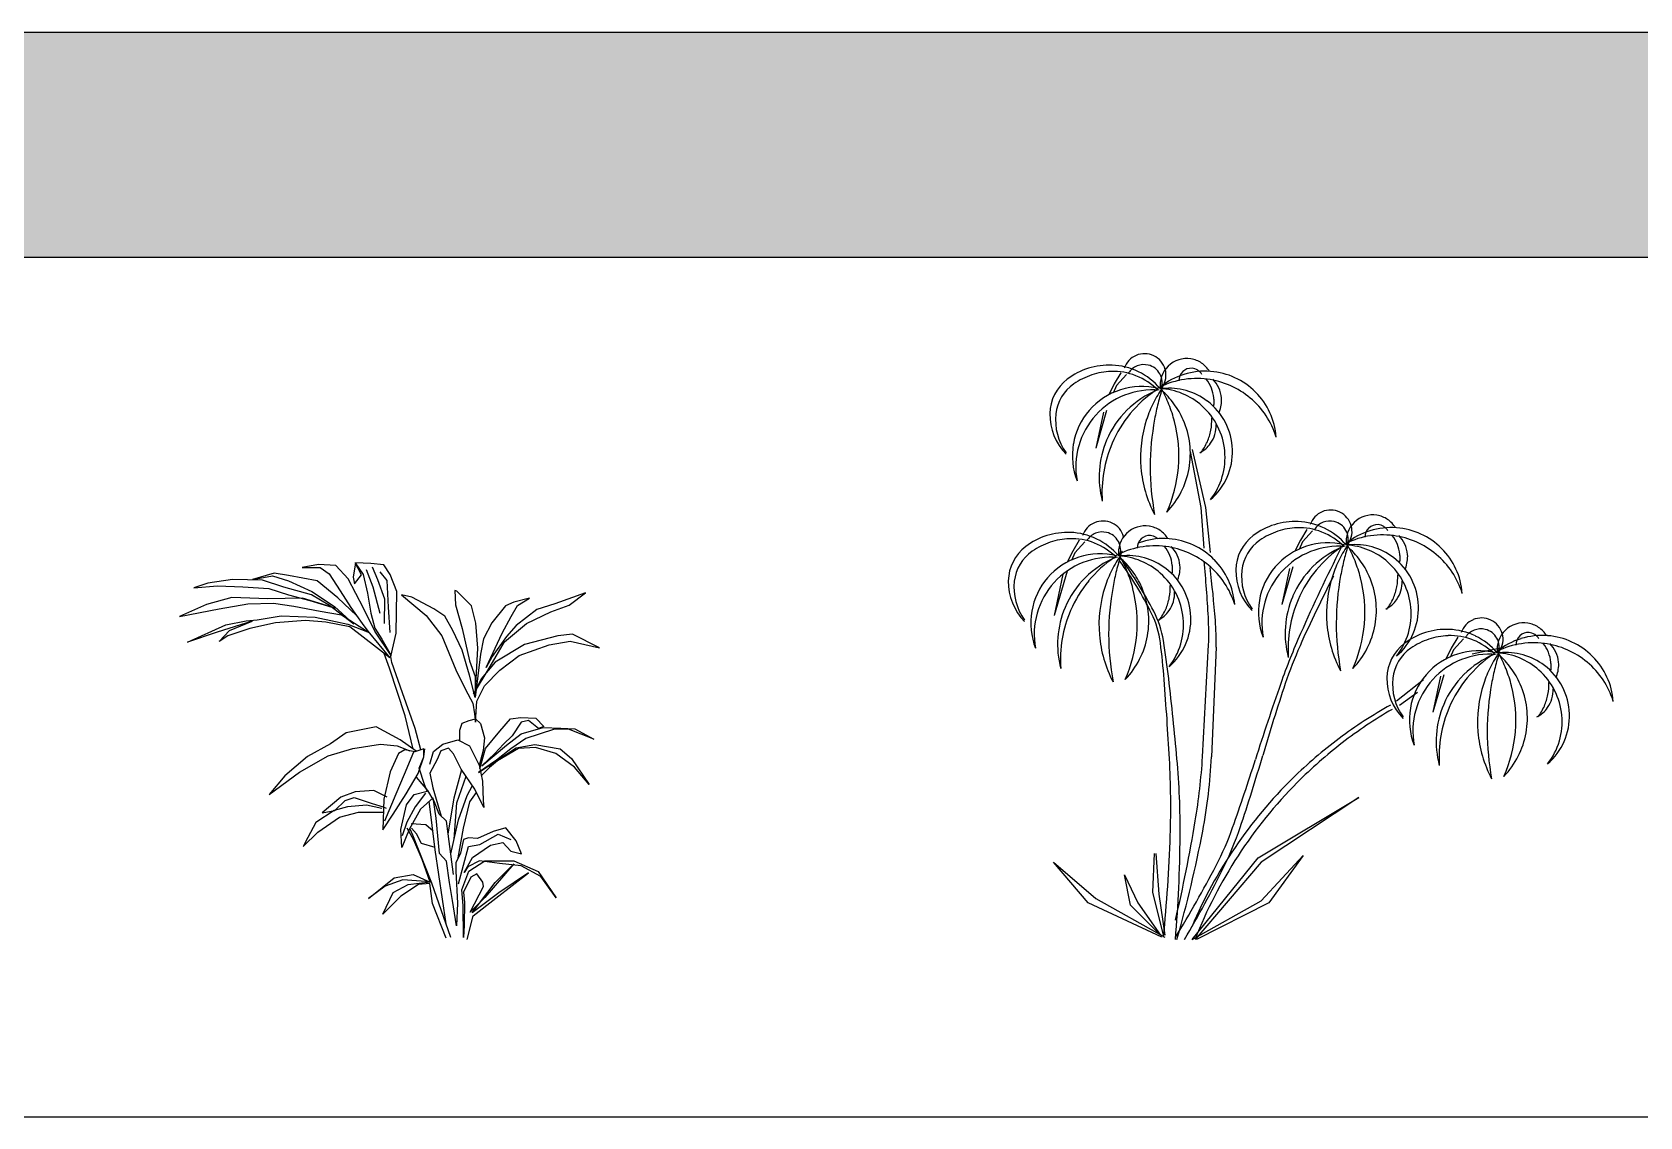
# Model space of a CAD drawing. Header units: millimetres. Extents: x 284148 to 331264, y 78716 to 101523.
# Drawn here: x 318891 to 326379, y 96471 to 101523 of the extents above; entities that cross this region are included whole.
import ezdxf

# ---------------------------------------------------------------- set-up
doc = ezdxf.new("R2010")
doc.units = ezdxf.units.MM
doc.layers.add('www.cad-blocks.net', color=7, linetype='Continuous')

# ---------------------------------------------------------------- blocks, each defined once
blk = doc.blocks.new('A$C09005724')
for points in [[(1124, 883.2), (1097.8, 982.5), (1038.7, 1147.5), (989.2, 1289.6), (984.9, 1317.9), (1009.8, 1426.5), (1011.8, 1619.7), (982.2, 1699.5), (951.9, 1744.5), (891.8, 1749.9), (820.6, 1754.1), (809.5, 1686.9), (815.4, 1656.5), (848.3, 1697.2), (819.1, 1754), (856.3, 1700), (875.4, 1612), (891.6, 1518.6), (910.4, 1448.9), (941.9, 1397.4), (986, 1321.7), (910.6, 1435.5), (857.9, 1542.1), (785.6, 1678.5), (728.3, 1740.6), (647.9, 1745.7), (572, 1732.6), (656.2, 1731.3), (696.8, 1702.6), (749, 1623.2), (798.6, 1546.4), (850.7, 1470.8), (877, 1434.9), (979.7, 1310.9), (793.6, 1454.9), (682, 1477.5), (587, 1485), (448, 1474.6), (327.9, 1448.4), (225.3, 1413), (185.6, 1387.1), (232.9, 1438.8), (339.2, 1482.3), (175.7, 1430.9), (36.9, 1384.5), (216.4, 1465.2), (311.3, 1482.9), (362.1, 1488), (474.2, 1507.2), (632.2, 1500.7), (727.4, 1480.9), (783.8, 1468.1), (884, 1428.6)], [(955.5, 1471.1), (956.2, 1583.9), (923.7, 1674.4), (898.6, 1732.8)], [(825.2, 1507.8), (737.7, 1590.9), (641.2, 1669.5), (508.4, 1694), (441.3, 1706.2), (340.1, 1676.2), (433.5, 1692.7), (507.3, 1669.9), (616.8, 1620.9), (722.4, 1550.4), (812.1, 1468.6), (699.3, 1555.4), (614.4, 1604.8), (486.4, 1640.1), (386.8, 1673.2), (246.4, 1676.1), (131.6, 1659.2), (67.3, 1636.7), (177.3, 1646.6), (295.2, 1642.1), (415.8, 1633.5), (508.4, 1604.1), (606.8, 1577.9), (725.2, 1542.5), (572.9, 1589.2), (411.2, 1586.4), (243.6, 1591.5), (125.3, 1558.9), (0, 1504.3), (185.6, 1539.7), (319.1, 1562.2), (438.4, 1565.4), (533.4, 1552.5), (655.8, 1529), (755.2, 1510.9), (875.8, 1433.8)], [(934.4, 1517.8), (901.7, 1640.3), (870.9, 1721.7)], [(981.5, 1428.7), (974.1, 1547.9), (968.1, 1670.9), (935.3, 1712.1)], [(1089.1, 885.5), (1051.2, 1041.7), (979, 1262.7), (953.1, 1331.4)], [(1102.7, 875.9), (1027.6, 928.9), (916.7, 990.1), (776.5, 962.1), (703.9, 911.5), (596.4, 851.9), (490.8, 761.7), (417.4, 674.8), (559, 778.9), (692.7, 855.1), (807.2, 889.2), (935.7, 908.6), (1014.7, 900.8), (1073.3, 878.3)], [(1306.2, 924.8), (1305.2, 973.8), (1316.9, 1007.7), (1348.8, 1019), (1379.2, 1027.5), (1402.6, 1005), (1420.9, 938.4), (1413.9, 879.3), (1395.8, 809.3)], [(1398.8, 794.9), (1426, 889.1), (1491.5, 969), (1542.5, 1027.6), (1589.5, 1033.8), (1660.6, 1030.8), (1697.3, 991.3), (1672.2, 981.7), (1625.7, 1019.5), (1591, 1012.4), (1549.2, 948.6), (1509.8, 909.3), (1469.2, 865.8), (1408.6, 808.5), (1523.2, 904.2), (1590.8, 957.3), (1693.5, 987.4), (1776.6, 983.5), (1840.9, 980.4), (1930, 932.6), (1811.4, 978.7), (1741.9, 977.5), (1612.6, 936.3), (1543.8, 886.9), (1476.2, 834.9), (1393.1, 777.3), (1567.8, 891.6), (1654.7, 907.6), (1772.9, 887.1), (1825.7, 842.5), (1908.1, 720.7), (1839.7, 802.5), (1753, 865.3), (1657.6, 894.2), (1578.6, 889.1), (1481.7, 831.2), (1443.6, 801.1), (1405.6, 762)], [(1166, 816.2), (1183.8, 875.4), (1226, 909.8), (1296.8, 929.7), (1350.8, 901.2), (1395.2, 812.1), (1411, 736.3), (1415.2, 647.6), (1417.3, 614.4), (1375.7, 699.3), (1312.5, 793.5), (1276.5, 863.6), (1253.1, 890), (1217.4, 877.5), (1200.5, 838.2), (1166.8, 773.4), (1180.2, 705.5), (1219.1, 573.5)], [(1339.6, 0), (1368.3, 110.3), (1472.8, 192.4), (1626, 310.1), (1486.9, 216.7), (1362.7, 123.5), (1470, 264.6), (1556.8, 351.8), (1423, 195.3), (1354.6, 126.1), (1416.8, 246.1), (1412.6, 266.3), (1385.2, 306), (1357.1, 290.6), (1323.5, 220.4), (1327.1, 171.1), (1326.2, 66.7), (1323.4, 8.9), (1320.8, 157.6), (1315.3, 231), (1347.5, 317.2), (1421.6, 365.5), (1558.1, 365.2), (1671.4, 316.3), (1753.9, 193), (1682.5, 292.3), (1591.8, 342.8), (1491.4, 353.3), (1397.5, 366.2), (1342.9, 338.5), (1326.2, 311.4), (1365.1, 381.7), (1448.3, 438.2), (1505.8, 451.1), (1544, 411.6), (1593.5, 397.9), (1568.4, 459), (1520.7, 519.8), (1460.6, 502.7), (1388.8, 470.5), (1346, 472.4), (1323.5, 465.5), (1309.7, 402.2), (1287.9, 356.3), (1287.1, 317.7), (1295, 169), (1290.3, 63.4), (1272.2, 180.9), (1257.4, 264.8), (1243.4, 365.1), (1210.7, 400.5), (1196, 565.1), (1181, 659.6), (1123, 606.6), (1069.5, 512), (1036.2, 428.4), (1030.9, 512.5), (1056.9, 626.9), (1093.5, 674.2), (1153.7, 690.1), (1140.9, 722), (1117, 798.1), (1137.5, 850.5), (1138, 888), (1097, 873.9), (1049.8, 882.6), (1020.6, 866.1), (980.8, 780.9), (952, 653), (948, 509.9), (996, 583), (1056, 677.8), (1112.1, 772.4), (1137.5, 850.5), (1142.2, 886.9)], [(1090.1, 872.6), (1046.4, 768.6), (1007.8, 676.9), (955.3, 551.3)], [(1276.6, 302.6), (1251.9, 492.2), (1244.4, 551), (1209.1, 582.5), (1186.6, 643.7), (1156.3, 692.9), (1104.4, 755.1)], [(1252.2, 489.7), (1280, 658.7), (1314.5, 790.6)], [(1279.1, 466.1), (1292.3, 636.3), (1334.7, 760.4)], [(967.9, 662.8), (905.8, 692.8), (818.7, 687), (752.2, 663), (664, 589.2), (723.8, 600.9), (771.2, 646.1), (813.8, 661.3), (897.7, 633.3), (948.8, 617), (962.3, 611.9)], [(1145.8, 680.4), (1097.2, 618), (1059.8, 546.6), (1037.9, 482)], [(1264.2, 397.8), (1299, 557.3), (1339.9, 670.4), (1364.3, 716.3)], [(1298.8, 379.2), (1322.6, 517.5), (1352.6, 641.2), (1383.2, 684)], [(942, 610), (870.7, 624.8), (782.4, 616.8), (720, 600.8), (635.3, 544.7), (597.5, 474.4), (576.8, 432.4), (645.3, 499.3), (745.8, 569.2), (833.7, 592.1), (953, 593)], [(1242.3, 72.4), (1191.6, 417.7), (1163.8, 644)], [(1181, 504.4), (1146.8, 533.2), (1078.6, 538.9)], [(1241.6, 6.3), (1178.7, 167), (1166.4, 260.5), (1114.1, 255.8), (1030.9, 202), (946.7, 117.5), (995.8, 218.9), (1064.8, 256.1), (1167.4, 268.6), (1040.3, 277.1), (957.8, 247.7), (881.2, 190.2), (1000, 287.1), (1089.2, 302), (1167.5, 265.9), (1130.8, 372.3), (1091.8, 461.5), (1060.3, 518.4)], [(1264.4, 9.4), (1175.6, 262.2), (1087.6, 485.6), (1074.9, 513.2)], [(1190.4, 428), (1126.9, 447.2), (1104.7, 492.3), (1080.1, 518.7)], [(1300.3, 259), (1346.7, 432.3), (1398.9, 442.7), (1483.7, 489.7), (1543, 465.1)]]:
    blk.add_lwpolyline(points)
blk.add_lwpolyline([(1379.5, 1011.5), (1384.7, 1109.1), (1420.9, 1180.8), (1492, 1254.3), (1582.9, 1322.8), (1721.7, 1371.9), (1820.5, 1388.5), (1956, 1357.2), (1830.6, 1421.9), (1762.3, 1414.2), (1607.7, 1372.6), (1471.1, 1291.4), (1405.5, 1213.8), (1369.2, 1142.4), (1447.3, 1270.8), (1513.8, 1385.9), (1616.7, 1471.8), (1729.8, 1525), (1814.9, 1555.9), (1891.5, 1614.6), (1747.8, 1562.8), (1663.8, 1535.7), (1568.7, 1461.8), (1522.5, 1410.1), (1456.1, 1317.9), (1428.6, 1266.6), (1503.5, 1425.8), (1545, 1504.2), (1575.1, 1554.4), (1630.8, 1588.7), (1557.3, 1570.2), (1518.9, 1553.5), (1454.5, 1474.3), (1415.6, 1400.2), (1402.4, 1327.7), (1377.5, 1126.5), (1389.6, 1357), (1381.1, 1473.1), (1359.5, 1553.4), (1321.3, 1592.9), (1291.4, 1621.8), (1283.3, 1624.4), (1286, 1557.5), (1317.3, 1447.9), (1350.5, 1297.4), (1377.4, 1224), (1377.5, 1126.5), (1351.6, 1230.5), (1317.5, 1346.2), (1273.1, 1439.1), (1236, 1505.8), (1184.5, 1539.7), (1081.9, 1594.1), (1033.5, 1605.1), (1148.8, 1508.1), (1222.7, 1413), (1287, 1254.6), (1332.9, 1163.2), (1366.1, 1099.6), (1373.5, 1050)], close=True)
blk = doc.blocks.new('A$C3D94199D')
for p, q in [((524.3, 2637.9), (493.7, 2586.9)), ((549.8, 2630.6), (503.9, 2579.6)), ((493.7, 2586.9), (468.2, 2535.9)), ((503.9, 2579.6), (488.6, 2543.2)), ((458, 2463.1), (407.1, 2288.3)), ((442.8, 2455.8), (407.1, 2288.3)), ((897.6, 2011.8), (848.6, 2272)), ((855.6, 2282), (918.6, 2011.8)), ((911.6, 1821.6), (897.6, 2011.8)), ((918.6, 2011.8), (939.6, 1801.6)), ((1390.6, 1909.6), (1360.1, 1858.7)), ((1416.1, 1902.4), (1370.3, 1851.4)), ((300.1, 1807.7), (274.6, 1756.7)), ((310.3, 1800.4), (295, 1764)), ((330.7, 1858.7), (300.1, 1807.7)), ((356.1, 1851.4), (310.3, 1800.4)), ((1360.1, 1858.7), (1334.6, 1807.7)), ((1370.3, 1851.4), (1355, 1815)), ((1324.4, 1734.9), (1273.4, 1560.1)), ((1309.1, 1727.6), (1273.4, 1560.1)), ((273.5, 1715), (213.4, 1509.1)), ((254.2, 1700.5), (213.4, 1509.1)), ((904.6, 850.8), (932.6, 1371.2)), ((967.6, 1361.2), (946.6, 850.8)), ((2063.3, 1356.2), (2037.9, 1305.2)), ((2073.5, 1348.9), (2058.2, 1312.5)), ((2093.9, 1407.2), (2063.3, 1356.2)), ((2119.4, 1399.9), (2073.5, 1348.9)), ((2305.8, 1359), (2159.6, 1328.6)), ((1808.1, 1111), (1934.2, 1211.1)), ((2027.7, 1232.4), (1976.7, 1057.6)), ((2012.4, 1225.1), (1976.7, 1057.6)), ((1822.1, 1091), (1906.2, 1151)), ((1163.8, 380.4), (1633, 660.6)), ((1633, 660.6), (1177.8, 360.3)), ((673.4, 220.2), (680.5, 400.4)), ((687.4, 400.4), (701.5, 210.2)), ((855.6, 0), (1163.8, 380.4)), ((1177.8, 180.2), (1373.8, 390.4)), ((1373.8, 390.4), (1212.8, 170.2)), ((372.3, 170.2), (211.2, 360.3)), ((211.2, 360.3), (407.3, 190.2)), ((540.4, 300.3), (603.4, 170.2)), ((568.4, 160.1), (540.4, 300.3)), ((1177.8, 360.3), (869.6, 0)), ((715.5, 10), (372.3, 170.2)), ((407.3, 190.2), (729.5, 10)), ((708.5, 20), (568.4, 160.1)), ((603.4, 170.2), (708.5, 20)), ((722.5, 20), (673.4, 220.2)), ((701.5, 210.2), (729.5, 20)), ((855.6, 0), (1177.8, 180.2)), ((1212.8, 170.2), (876.6, 0))]:
    blk.add_line(p, q)
for centre, radius, start, end in [((634.2, 2627.6), 99.9, 112.88531, 161.24316), ((634.4, 2627.6), 100, 64.67499, 112.96696), ((634.5, 2627.6), 100, 15.60705, 64.71429), ((830.9, 2580.8), 124.2, 80.92919, 134.1127), ((830.8, 2580.4), 124.5, 56.12585, 80.91225), ((468.9, 2353.1), 321.2, 107.40344, 127.24009), ((494.8, 2312.9), 333.2, 108.5556, 124.68773), ((470.9, 2346.8), 327.7, 87.79479, 107.41172), ((489.8, 2328.7), 316.7, 92.06319, 108.60712), ((488.8, 2359.7), 285.6, 68.26783, 92.09016), ((471.9, 2369.4), 305.1, 64.00699, 87.80341), ((631.6, 2591.2), 85.5, 111.67195, 146.91298), ((479.5, 2336.5), 310.7, 45.42508, 68.25797), ((631.5, 2591.5), 85.2, 76.30763, 111.69917), ((465, 2355.1), 321, 40.85401, 64.02515), ((631.6, 2591.3), 85.5, 29.24883, 76.3563), ((631.7, 2591.3), 85.3, 342.06888, 29.26631), ((831, 2580.8), 124.2, 134.14014, 187.29562), ((916.3, 2314.5), 331.6, 107.23819, 128.9577), ((634.4, 2627.5), 100.1, 326.58505, 15.6324), ((851.5, 2602.7), 57.1, 133.62293, 181.26588), ((851.5, 2602.7), 57.2, 85.97877, 133.61381), ((916.6, 2313.9), 332.3, 85.5802, 107.25639), ((851.5, 2602.6), 57.3, 57.61075, 85.91734), ((851.3, 2602.6), 57.4, 29.25366, 57.51606), ((831, 2581), 123.9, 31.18151, 56.07872), ((916.6, 2313.8), 332.4, 44.99324, 85.5769), ((398.5, 2445.6), 204.8, 127.22528, 179.17352), ((417, 2425), 196.8, 124.64351, 173.65666), ((619.9, 2252.9), 321.6, 107.6033, 139.18581), ((620, 2253), 321.6, 76.04228, 107.62365), ((672.6, 2200.8), 358.3, 85.18938, 111.51178), ((861.6, 2153.2), 438.5, 112.69058, 134.83272), ((1013.7, 2081.5), 577.3, 124.41206, 140.53969), ((1183.5, 2245.3), 567.4, 145.09183, 153.45872), ((877.1, 2224.7), 387.2, 100.54018, 118.47199), ((1871.2, 2203.6), 1209.8, 162.37256, 165.97981), ((688.5, 2243.9), 321.7, 67.55536, 86.56622), ((147.1, 2249.8), 647.7, 21.82739, 29.13208), ((455.9, 2261.8), 391.9, 36.3743, 49.03822), ((748.6, 2271.4), 295.2, 74.40888, 95.9605), ((877.3, 2223.6), 388.3, 82.66556, 100.54607), ((748.4, 2270.8), 295.9, 52.90178, 74.40845), ((787.8, 2502.9), 170.8, 22.24393, 38.29055), ((877.4, 2223.7), 388.2, 50.00229, 82.6731), ((787.5, 2503), 171, 6.16206, 22.18468), ((853.1, 2509.1), 140.6, 25.04352, 45.0919), ((853.4, 2509.4), 140.2, 4.88651, 24.99566), ((916.4, 2313.7), 332.5, 4.40952, 44.97972), ((672.4, 2201.2), 357.8, 111.50272, 137.85687), ((1187.7, 2243), 572.1, 153.44051, 161.74072), ((1863.2, 2204.7), 1201.8, 165.93693, 169.56953), ((153.4, 2252.5), 640.8, 14.4264, 21.80993), ((453.9, 2260.7), 394.2, 23.73997, 36.32917), ((688.7, 2244.9), 320.7, 48.45249, 67.52025), ((688.6, 2244.7), 320.9, 5.33433, 48.46394), ((748.6, 2271.2), 295.5, 1.91283, 52.87995), ((787.9, 2503.1), 170.6, 0.03261, 6.15653), ((787.2, 2503.3), 171.3, 353.85806, 359.9628), ((851.5, 2510.1), 142.2, 337.57391, 351.06305), ((852.9, 2509.5), 140.8, 351.20782, 4.83344), ((877.4, 2223.8), 388.1, 17.312, 49.99464), ((458.5, 2444.7), 264.8, 179.16264, 224.46942), ((477.2, 2418.3), 257.3, 173.64442, 216.16794), ((619.9, 2252.9), 321.6, 139.17783, 170.29716), ((672.8, 2200.7), 358.4, 137.84428, 164.17551), ((861.1, 2153.5), 438, 134.81006, 156.9796), ((1013.5, 2081.5), 577.2, 140.532, 156.65962), ((1185.2, 2244.2), 569.4, 161.77907, 184.76338), ((1881.4, 2200.7), 1220.4, 169.53993, 180.00258), ((151.4, 2252), 642.9, 355.17133, 14.42269), ((455.7, 2261.6), 392.2, 349.918, 23.71842), ((706.7, 2415.2), 240.8, 349.40845, 2.74351), ((828.6, 2390.6), 139.3, 343.79819, 2.87773), ((861.1, 2153.2), 438.1, 156.9511, 175.91357), ((705.2, 2415.4), 242.4, 336.16928, 349.42438), ((828.6, 2390.8), 139.3, 324.6301, 343.7096), ((619.9, 2252.8), 321.7, 170.29312, 201.40794), ((672.2, 2200.9), 357.8, 164.17264, 190.54512), ((1013.7, 2081.3), 577.4, 156.65045, 170.34257), ((828.3, 2391.7), 140.2, 296.67148, 310.53296), ((705, 2416), 242.8, 321.992, 329.02664), ((698.5, 2419.3), 250.1, 329.1517, 335.97678), ((827.9, 2391.6), 140.3, 310.71057, 324.55179), ((748.7, 2271.2), 295.4, 310.93274, 1.9159), ((688.4, 2244.8), 321.1, 322.21024, 5.31917), ((861.1, 2153), 438, 175.88139, 194.84683), ((1014.2, 2081.2), 578, 170.343, 184.01857), ((1185.3, 2244.3), 569.5, 184.76836, 207.75024), ((1880.6, 2200.6), 1219.6, 179.99606, 190.46342), ((151.4, 2252.1), 642.9, 335.9191, 355.16678), ((455.5, 2261.8), 392.4, 316.11554, 349.89868), ((440.7, 1848.3), 100.1, 64.68818, 112.96145), ((1500.7, 1899.3), 100.1, 112.95878, 161.22359), ((1500.7, 1899.4), 100, 64.63473, 112.97205), ((1497.9, 1863.1), 85.4, 76.34751, 111.63891), ((1500.9, 1899.4), 99.9, 15.57776, 64.72098), ((1697.3, 1852.6), 124.2, 80.95599, 134.12192), ((1697.2, 1852.4), 124.3, 56.09185, 80.91654), ((1697.3, 1852.7), 124, 31.20661, 56.09311), ((275, 1574.4), 320.6, 107.38468, 127.25565), ((277.2, 1568), 327.3, 87.78741, 107.42207), ((278, 1589.5), 305.9, 64.03635, 87.77768), ((440.7, 1848.3), 100.1, 112.94149, 161.22598), ((438, 1812), 85.6, 111.67545, 146.91534), ((437.9, 1812.1), 85.4, 76.38151, 111.67345), ((437.9, 1812.1), 85.4, 29.25792, 76.38451), ((440.9, 1848.4), 99.9, 15.57562, 64.71549), ((637.2, 1801.6), 124.1, 134.1102, 187.2997), ((440.6, 1848.3), 100.2, 15.51478, 15.6136), ((637.3, 1801.6), 124.2, 80.94967, 134.11508), ((657.9, 1823.6), 57.1, 85.94513, 133.65128), ((637.2, 1801.5), 124.3, 56.10952, 80.93927), ((657.8, 1823.3), 57.4, 57.60905, 85.88082), ((637, 1801.5), 124.4, 31.22122, 56.03354), ((1264.9, 1717.4), 204.9, 127.22208, 179.16013), ((1335.2, 1625), 320.9, 107.39565, 127.24331), ((1361.4, 1584.1), 333.8, 108.56592, 124.67005), ((1337.2, 1618.9), 327.4, 87.78046, 107.41416), ((1356.4, 1599.4), 317.8, 92.10653, 108.5939), ((1355.2, 1631.7), 285.4, 68.25547, 92.09715), ((1338.1, 1640.7), 305.6, 64.0304, 87.78381), ((1497.9, 1863), 85.4, 111.66492, 146.94452), ((1345.9, 1608.4), 310.5, 45.41898, 68.26418), ((1331.5, 1627.1), 320.7, 40.84015, 64.03795), ((1497.9, 1863), 85.4, 29.25792, 76.37328), ((1743.7, 1495.7), 388, 100.55544, 118.44923), ((1498, 1863.1), 85.4, 342.09936, 29.25573), ((1697.3, 1852.6), 124.2, 134.12886, 187.2861), ((1782.9, 1585.6), 332.4, 107.25969, 128.92828), ((1500.5, 1899.3), 100.3, 326.65695, 15.58847), ((1717.9, 1874.5), 57.2, 133.59416, 181.22357), ((1743.8, 1495.5), 388.2, 82.67742, 100.56428), ((1717.9, 1874.4), 57.2, 85.99506, 133.58505), ((1782.9, 1585.6), 332.3, 85.58781, 107.26218), ((1717.9, 1874.5), 57.1, 57.57148, 85.94907), ((1717.7, 1874.3), 57.4, 29.23554, 57.49322), ((1653.7, 1774.5), 171.2, 22.2498, 38.25659), ((1743.7, 1495.6), 388.1, 49.98649, 82.66859), ((1782.9, 1585.6), 332.4, 44.99408, 85.58827), ((1719.3, 1780.8), 140.8, 25.07043, 45.09779), ((204.8, 1666.4), 204.8, 127.20206, 179.16748), ((223.6, 1645.7), 196.9, 124.67954, 173.63481), ((301.6, 1532.7), 334.3, 108.57702, 124.65948), ((296.2, 1549), 317.2, 92.06787, 108.59103), ((295.2, 1580.8), 285.3, 68.25756, 92.10055), ((285.9, 1557.2), 310.7, 45.42777, 68.26129), ((271.5, 1576.2), 320.6, 40.83283, 64.03312), ((683.7, 1444.6), 388.1, 100.56232, 118.45042), ((438, 1812.1), 85.4, 342.09778, 29.24259), ((722.9, 1534.8), 332.2, 125.15309, 128.94376), ((440.6, 1848.3), 100.2, 326.60901, 335.27598), ((657.9, 1823.5), 57.1, 133.61285, 181.26588), ((722.9, 1534.8), 332.2, 107.25978, 110.77659), ((683.7, 1444.5), 388.2, 82.67094, 100.55843), ((722.9, 1534.8), 332.2, 85.57147, 107.25521), ((657.8, 1823.4), 57.2, 47.84739, 57.573), ((594.1, 1723.8), 170.7, 22.20906, 38.25843), ((683.7, 1444.5), 388.2, 49.99652, 82.66891), ((722.9, 1534.6), 332.3, 44.99155, 85.58341), ((659.5, 1730), 140.5, 25.0473, 45.11597), ((1283.5, 1696.7), 196.9, 124.66423, 173.64059), ((1486.3, 1524.6), 321.7, 107.6189, 139.18471), ((1538.7, 1473), 357.8, 111.50356, 137.85904), ((9842.6, -2342.4), 9280.3, 153.34004, 156.04875), ((1486.4, 1524.4), 321.9, 76.05718, 107.61266), ((1538.9, 1472.8), 358, 85.17662, 111.52061), ((1728.3, 1424.6), 439, 112.70855, 134.82649), ((1879.8, 1353.4), 577, 124.40478, 140.53899), ((2051.5, 1516), 569.4, 145.09451, 153.43491), ((2753.5, 1470.8), 1226.4, 162.39113, 165.95067), ((1554.9, 1516.1), 321.3, 67.54311, 86.57704), ((1013.5, 1521.5), 647.7, 21.82682, 29.13154), ((1322.2, 1533.5), 392, 36.374, 49.03521), ((1615, 1543), 295.4, 74.42671, 95.96123), ((1555, 1516.5), 320.9, 48.47342, 67.52799), ((1614.7, 1542.5), 296, 52.90507, 74.40538), ((1654.2, 1775), 170.5, 6.11732, 22.18569), ((1719.2, 1781), 140.8, 4.93429, 24.96932), ((1782.8, 1585.5), 332.5, 4.40531, 44.98141), ((426.4, 1473.5), 321.9, 107.62132, 139.17452), ((479, 1421.5), 358.4, 111.51475, 137.83241), ((426.4, 1473.8), 321.6, 76.04228, 107.62327), ((479, 1421.6), 358.2, 85.18845, 111.51379), ((668, 1374), 438.5, 112.69804, 134.83849), ((819.7, 1302.5), 577, 124.40299, 140.54045), ((991.9, 1464.8), 569.8, 145.10234, 153.43553), ((1693.6, 1419.8), 1226.5, 162.39087, 165.95021), ((495, 1465.6), 320.8, 67.52191, 86.58437), ((-46.7, 1470.5), 647.8, 21.82727, 29.13045), ((261.7, 1482.2), 392.6, 36.37758, 49.0206), ((-851.2, 762.9), 1695.8, 26.44055, 36.07892), ((555, 1492.3), 295.1, 74.40532, 95.97091), ((-940.3, 694.1), 1819.9, 27.28165, 36.30241), ((494.8, 1465.1), 321.4, 48.48989, 67.51939), ((554.7, 1491.5), 296, 52.89888, 74.39582), ((554.9, 1491.9), 295.5, 1.9191, 52.87543), ((593.5, 1723.7), 171.3, 6.16936, 22.15887), ((597.9, 1723.9), 166.9, 0.00476, 6.2658), ((597.4, 1724), 167.4, 353.73184, 359.97382), ((659.3, 1730.1), 140.7, 4.93109, 24.97356), ((659.8, 1730.3), 140.2, 351.1583, 4.84406), ((-4702.2, 1197.9), 5642, 3.07058, 5.73378), ((683.5, 1444.4), 388.4, 17.32522, 49.97974), ((-4060.6, 1105.2), 5039.2, 4.33234, 7.13996), ((722.8, 1534.5), 332.5, 4.40631, 44.97887), ((1486.4, 1524.6), 321.8, 139.18742, 170.29237), ((1727.5, 1425.1), 438.1, 134.80368, 156.9673), ((2053.2, 1515.3), 571.2, 153.45047, 161.76213), ((2731.2, 1476.1), 1203.4, 165.93697, 169.56401), ((1018.6, 1523.9), 642, 14.4335, 21.80359), ((1321.7, 1533.2), 392.6, 23.7257, 36.36582), ((1554.9, 1516.5), 320.9, 5.32963, 48.46579), ((1614.9, 1542.9), 295.5, 1.91525, 52.87514), ((1653.4, 1774.8), 171.3, 0.04639, 6.14631), ((1653.4, 1775.1), 171.3, 353.84903, 359.94424), ((1718.3, 1781.7), 141.7, 337.54703, 351.08807), ((1720, 1781.3), 140, 351.14346, 4.84939), ((1743.8, 1495.5), 388.1, 17.323, 50.00486), ((264.9, 1665.6), 264.9, 179.17178, 224.47272), ((283.4, 1639.1), 257.1, 173.63673, 216.18243), ((426.4, 1473.6), 321.8, 139.18854, 170.28876), ((478.8, 1421.8), 358, 137.84195, 164.19669), ((668.1, 1373.8), 438.7, 134.82188, 156.95459), ((820.2, 1302.1), 577.6, 140.53532, 156.65448), ((991.2, 1465), 569.1, 153.42493, 161.7695), ((1685, 1422.3), 1217.5, 165.96847, 169.55347), ((-42.4, 1472.6), 643.1, 14.43673, 21.79498), ((261.3, 1481.9), 393.1, 23.7412, 36.36568), ((495, 1465.5), 320.9, 5.32954, 48.47363), ((511.5, 1636), 242.4, 349.46146, 2.71627), ((658.3, 1730.7), 141.7, 337.54657, 351.07791), ((1324.8, 1716.5), 264.8, 179.16866, 224.47687), ((1343.5, 1690.1), 257.2, 173.65021, 216.17839), ((1539, 1472.6), 358.2, 137.84538, 164.18288), ((1880.2, 1353.1), 577.6, 140.54021, 156.65973), ((7756, -1498.2), 7009.9, 152.93301, 155.87062), ((2051.5, 1516), 569.4, 161.77669, 184.76488), ((2747.1, 1472.6), 1219.7, 169.5377, 180.00453), ((1017.8, 1523.8), 642.8, 355.17233, 14.42269), ((1322, 1533.4), 392.2, 349.91565, 23.71831), ((1571.7, 1687), 242.2, 349.4603, 2.72108), ((1694.5, 1662.4), 139.7, 343.80756, 2.82623), ((991.2, 1465.1), 569, 161.77173, 184.77486), ((1687.3, 1421.6), 1219.9, 169.53809, 180.00388), ((-42.7, 1472.7), 643.3, 355.18384, 14.42032), ((262, 1482.4), 392.3, 349.91836, 23.71853), ((512.3, 1636), 241.6, 336.12662, 349.4213), ((635.1, 1611.5), 139.2, 324.62094, 343.7121), ((634.9, 1611.5), 139.3, 343.75824, 2.84323), ((1486, 1524.5), 321.4, 170.27501, 201.41861), ((1728.1, 1424.8), 438.7, 156.96039, 175.89613), ((1879.7, 1353.2), 577.2, 156.64641, 170.34227), ((1567.5, 1689.6), 247.1, 329.11643, 336.02667), ((1695, 1662.5), 139.2, 310.66315, 324.61261), ((1571.6, 1687.1), 242.3, 336.16431, 349.42078), ((1694.5, 1662.8), 139.7, 324.65332, 343.67056), ((426.2, 1473.6), 321.6, 170.29222, 201.41837), ((478.5, 1421.7), 357.7, 164.17207, 190.55533), ((667.6, 1373.9), 438.2, 156.94188, 175.90117), ((820.8, 1301.9), 578.2, 156.66348, 170.33516), ((285.6, 1328.3), 426.2, 7.13728, 26.43494), ((265.8, 1316.2), 462.8, 9.32679, 27.27095), ((635, 1611.9), 139.4, 296.65677, 310.58637), ((510.7, 1637.3), 243.7, 321.9975, 329.00485), ((510.9, 1636.8), 243.2, 329.07962, 336.09732), ((634.5, 1612.2), 140, 310.67203, 324.54279), ((554.9, 1492.1), 295.5, 310.93729, 1.89634), ((-435.3, 1426.4), 1369, 357.6904, 3.08712), ((1538.5, 1472.6), 357.7, 164.16412, 190.54318), ((1695.1, 1662.8), 139.4, 296.62875, 310.56784), ((1570.6, 1688.3), 243.7, 322.00168, 329.00739), ((1615, 1543), 295.4, 310.93213, 1.91033), ((1554.9, 1516.5), 321, 322.19748, 5.32269), ((494.9, 1465.6), 321, 322.19247, 5.32146), ((-325.2, 1389.2), 1293.1, 358.75827, 4.28666), ((4142.2, 188.8), 3043.2, 156.03305, 160.77202), ((1727.6, 1424.8), 438.2, 175.88734, 194.84608), ((1880.5, 1353), 577.9, 170.34117, 184.01973), ((2051.4, 1515.9), 569.3, 184.7607, 207.75266), ((2747.6, 1472.4), 1220.3, 179.99802, 190.46069), ((1017.6, 1523.9), 643, 335.9194, 355.16595), ((1321.9, 1533.6), 392.4, 316.10928, 349.89987), ((2038.7, 1122.1), 321.4, 107.41409, 127.23358), ((2040.4, 1116.6), 327.2, 87.77439, 107.4163), ((2041.3, 1138.2), 305.6, 64.02819, 87.7886), ((2203.9, 1396.8), 100, 112.94037, 161.23592), ((2201.1, 1360.6), 85.4, 111.64062, 146.94371), ((2204, 1396.9), 100, 64.64191, 112.9736), ((2201.2, 1360.5), 85.5, 76.36507, 111.62013), ((2201.2, 1360.6), 85.4, 29.22999, 76.35656), ((2204.1, 1396.9), 100, 15.60367, 64.72358), ((2400.6, 1350.1), 124.2, 134.13609, 187.26382), ((2203.9, 1396.8), 100.2, 326.62103, 15.61147), ((2400.5, 1350.2), 124.1, 80.93881, 134.13277), ((2421.2, 1372.1), 57.1, 85.98826, 133.65172), ((2400.5, 1350.2), 124.1, 56.06832, 80.94994), ((2421.1, 1372), 57.1, 57.57203, 85.97584), ((2400.6, 1350.1), 124.1, 31.22678, 56.09503), ((667.7, 1373.8), 438.3, 175.88812, 194.84331), ((820.7, 1302), 578.1, 170.34372, 184.01839), ((991.4, 1464.9), 569.2, 184.75978, 207.7534), ((1687.1, 1421.4), 1219.7, 179.99573, 190.46278), ((-41.9, 1472.8), 642.5, 335.90909, 355.16983), ((262, 1482.6), 392.3, 316.10223, 349.89487), ((-2981.1, 921), 3718.2, 4.45542, 7.10969), ((-2893.2, 797.8), 3664, 6.53094, 9.32039), ((3137.6, 571.4), 1948.9, 155.89175, 161.45972), ((1968.2, 1214.9), 204.9, 127.23017, 179.15446), ((1986.6, 1194.3), 196.7, 124.64581, 173.65463), ((2065.1, 1080.8), 334.7, 108.58659, 124.64961), ((2059.6, 1097.2), 317.4, 92.09358, 108.59999), ((2058.4, 1129.2), 285.5, 68.25339, 92.08839), ((2049, 1105.4), 311, 45.4454, 68.25459), ((2034.5, 1124.3), 321, 40.85639, 64.02396), ((2447.1, 992.8), 388.5, 100.56394, 118.43881), ((2201.3, 1360.6), 85.3, 342.10721, 29.29983), ((2486, 1083.4), 332, 107.24561, 128.93904), ((2421.1, 1372), 57.1, 133.58839, 181.24503), ((2447, 993), 388.2, 82.6712, 100.55605), ((2486.2, 1083.3), 332.2, 85.58588, 107.26999), ((2421, 1371.9), 57.3, 29.2452, 57.54848), ((2357.4, 1272.3), 170.7, 22.2073, 38.25554), ((2447, 993), 388.2, 49.99611, 82.67055), ((2486.2, 1083.1), 332.3, 44.98731, 85.58286), ((2423, 1278.6), 140.3, 25.04752, 45.1482), ((2189.6, 1022.1), 321.8, 107.61939, 139.18607), ((2242, 970.4), 357.9, 111.50114, 137.84982), ((2189.6, 1022.2), 321.7, 76.04615, 107.62114), ((2242.2, 970.3), 358, 85.18401, 111.52396), ((2431.4, 922.3), 438.7, 112.7026, 134.83151), ((2582.9, 851.2), 576.8, 124.40165, 140.5439), ((2756.5, 1012.4), 571.4, 145.09944, 153.41066), ((3446.4, 971), 1215.7, 162.36449, 165.95515), ((2258.1, 1013.5), 321.5, 67.54616, 86.57118), ((1716.6, 1019.3), 647.6, 21.80574, 29.11074), ((2025.7, 1031.3), 391.7, 36.36548, 49.03492), ((2318.2, 1040.2), 295.7, 74.43265, 95.94524), ((2257.9, 1013.5), 321.5, 48.48655, 67.50591), ((2318, 1040.1), 295.9, 52.89749, 74.40401), ((2318.2, 1040.5), 295.5, 1.91023, 52.88047), ((2357.5, 1272.5), 170.6, 6.12328, 22.18433), ((2357.2, 1272.3), 170.8, 0.03722, 6.15598), ((2422.9, 1278.7), 140.4, 4.88966, 24.98217), ((2423.6, 1278.8), 139.7, 351.13824, 4.87133), ((2446.9, 993), 388.3, 17.32606, 49.99485), ((2486.1, 1083), 332.5, 4.41246, 44.98986), ((-16081.3, -98.5), 16857.9, 3.19391, 4.45132), ((-15387, -633.8), 16239.6, 5.20974, 6.53567), ((2027.9, 1214), 264.7, 179.1487, 224.48402), ((2046.8, 1187.6), 257.3, 173.65056, 216.17781), ((2189.4, 1022.2), 321.5, 139.16498, 170.29947), ((2242.1, 970.2), 358.1, 137.8387, 164.1913), ((2431.2, 922.4), 438.5, 134.82118, 156.96201), ((2583.3, 850.7), 577.4, 140.53191, 156.65686), ((2756.3, 1012.9), 571, 153.44861, 161.76308), ((3434.3, 973.6), 1203.3, 165.9384, 169.56618), ((1718, 1020.2), 646, 14.4486, 21.77125), ((2024.5, 1030.5), 393.1, 23.72536, 36.35346), ((2258.2, 1014), 320.9, 5.32963, 48.46415), ((2356.6, 1272.6), 171.5, 353.85397, 359.94662), ((2422.5, 1278.9), 140.8, 337.52509, 351.15097), ((13872.5, -3207.2), 13349.1, 160.76254, 162.36354), ((9751.7, -1644.7), 8924.4, 161.47319, 163.72911), ((2754.7, 1013.5), 569.3, 161.77492, 184.76361), ((3448.5, 970.3), 1217.9, 169.533, 180.01563), ((1720.9, 1021.2), 643, 355.18076, 14.42802), ((2025.3, 1030.9), 392.2, 349.91602, 23.71574), ((2274.8, 1184.7), 242.3, 336.16547, 349.42035), ((2275.8, 1184.5), 241.4, 349.41812, 2.72405), ((2398.1, 1159.9), 139.4, 343.80542, 2.86404), ((2814.2, -767.3), 2126.7, 119.09457, 126.77434), ((2861.8, -779), 2139.5, 120.15407, 127.63654), ((2189.3, 1022.1), 321.5, 170.28157, 201.41458), ((2241.8, 970.1), 357.8, 164.16348, 190.53378), ((2431.1, 922.4), 438.5, 156.95274, 175.89731), ((2582.6, 850.8), 576.8, 156.63998, 170.34598), ((2398.2, 1160.6), 139.7, 296.63876, 310.54877), ((2271.9, 1187.1), 246.1, 322.05582, 328.99213), ((2271.1, 1186.9), 246.7, 329.11243, 336.03516), ((2398.2, 1160.2), 139.4, 310.67545, 324.60709), ((2398.2, 1160.1), 139.3, 324.62973, 343.70731), ((2318.2, 1040.5), 295.4, 310.93506, 1.91304), ((2258.2, 1014), 321, 322.19898, 5.32494), ((2814.5, -767.2), 2126.7, 126.78391, 134.46326), ((2857.6, -773.9), 2132.8, 127.62962, 135.13594), ((2430.9, 922.3), 438.3, 175.888, 194.84464), ((2583.2, 850.6), 577.3, 170.34029, 184.03281), ((2754.6, 1013.4), 569.2, 184.75734, 207.75349), ((3448.5, 969.6), 1217.9, 179.98398, 190.4666), ((1721.4, 1021.2), 642.5, 335.9162, 355.17557), ((2025.1, 1031), 392.4, 316.11716, 349.90427), ((-3247.8, 617.8), 4004.5, 358.07654, 3.19113), ((-2814.6, 512.7), 3615, 359.51636, 5.20653), ((-2008.3, 1029), 2918.4, 350.58176, 356.49753), ((-1604.1, 979.6), 2553.9, 349.2796, 357.10858), ((-9103.6, 4099), 10760.7, 340.57623, 342.35501), ((-7447.6, 3376.5), 8992.9, 341.48251, 343.72134), ((2811.2, -763.9), 2122.1, 134.46262, 145.80812), ((2861.8, -778.2), 2138.9, 135.13332, 146.89761), ((-6173.3, 1719.1), 7140.1, 346.81213, 350.58838), ((-6307.1, 722.6), 7065.6, 354.21185, 358.06018), ((-5734.5, 536.1), 6535, 355.29416, 359.52695), ((-4639.7, 1554.4), 5643.5, 344.01221, 349.27838), ((-240.4, 973.9), 1362.7, 332.46555, 340.56619), ((-280.5, 976.4), 1434.5, 333.54141, 341.47046), ((2811.9, -764.6), 2123.1, 145.80217, 157.14282), ((2860.6, -777.4), 2137.4, 146.90012, 158.67259), ((-3851.6, 2857.7), 5435.7, 328.4068, 332.45413), ((-3777.1, 2717.2), 5340.5, 329.41745, 333.53564)]:
    blk.add_arc(centre, radius, start, end)
blk = doc.blocks.new('FORMAT')
at = {"true_color": 0x546d8e}
h = blk.add_hatch(color=155, dxfattribs=at)
h.set_gradient(color1=(68, 68, 68), color2=(84, 109, 142), tint=1)
h.paths.add_polyline_path([(287877.4, 101522.6), (287877.4, 100474.7), (331264, 100474.7), (331264, 101522.6)])
at = {"color": 155, "true_color": 0x546d8e}
for p, q in [((287877.4, 101522.6), (331264, 101522.6)), ((287877.4, 100474.7), (331264, 100474.7)), ((287877.4, 100474.7), (331264, 100474.7)), ((287877.4, 96471.4), (331264, 96471.4))]:
    blk.add_line(p, q, dxfattribs=at)

msp = doc.modelspace()

# ---------------------------------------------------------------- block references
for name, p in [('A$C3D94199D', (323437.5, 97297.7)), ('A$C09005724', (319577.2, 97297.7))]:
    msp.add_blockref(name, p)
at = {"layer": 'www.cad-blocks.net'}
msp.add_blockref('FORMAT', (0, 0), dxfattribs=at)

doc.saveas('drawing.dxf')
